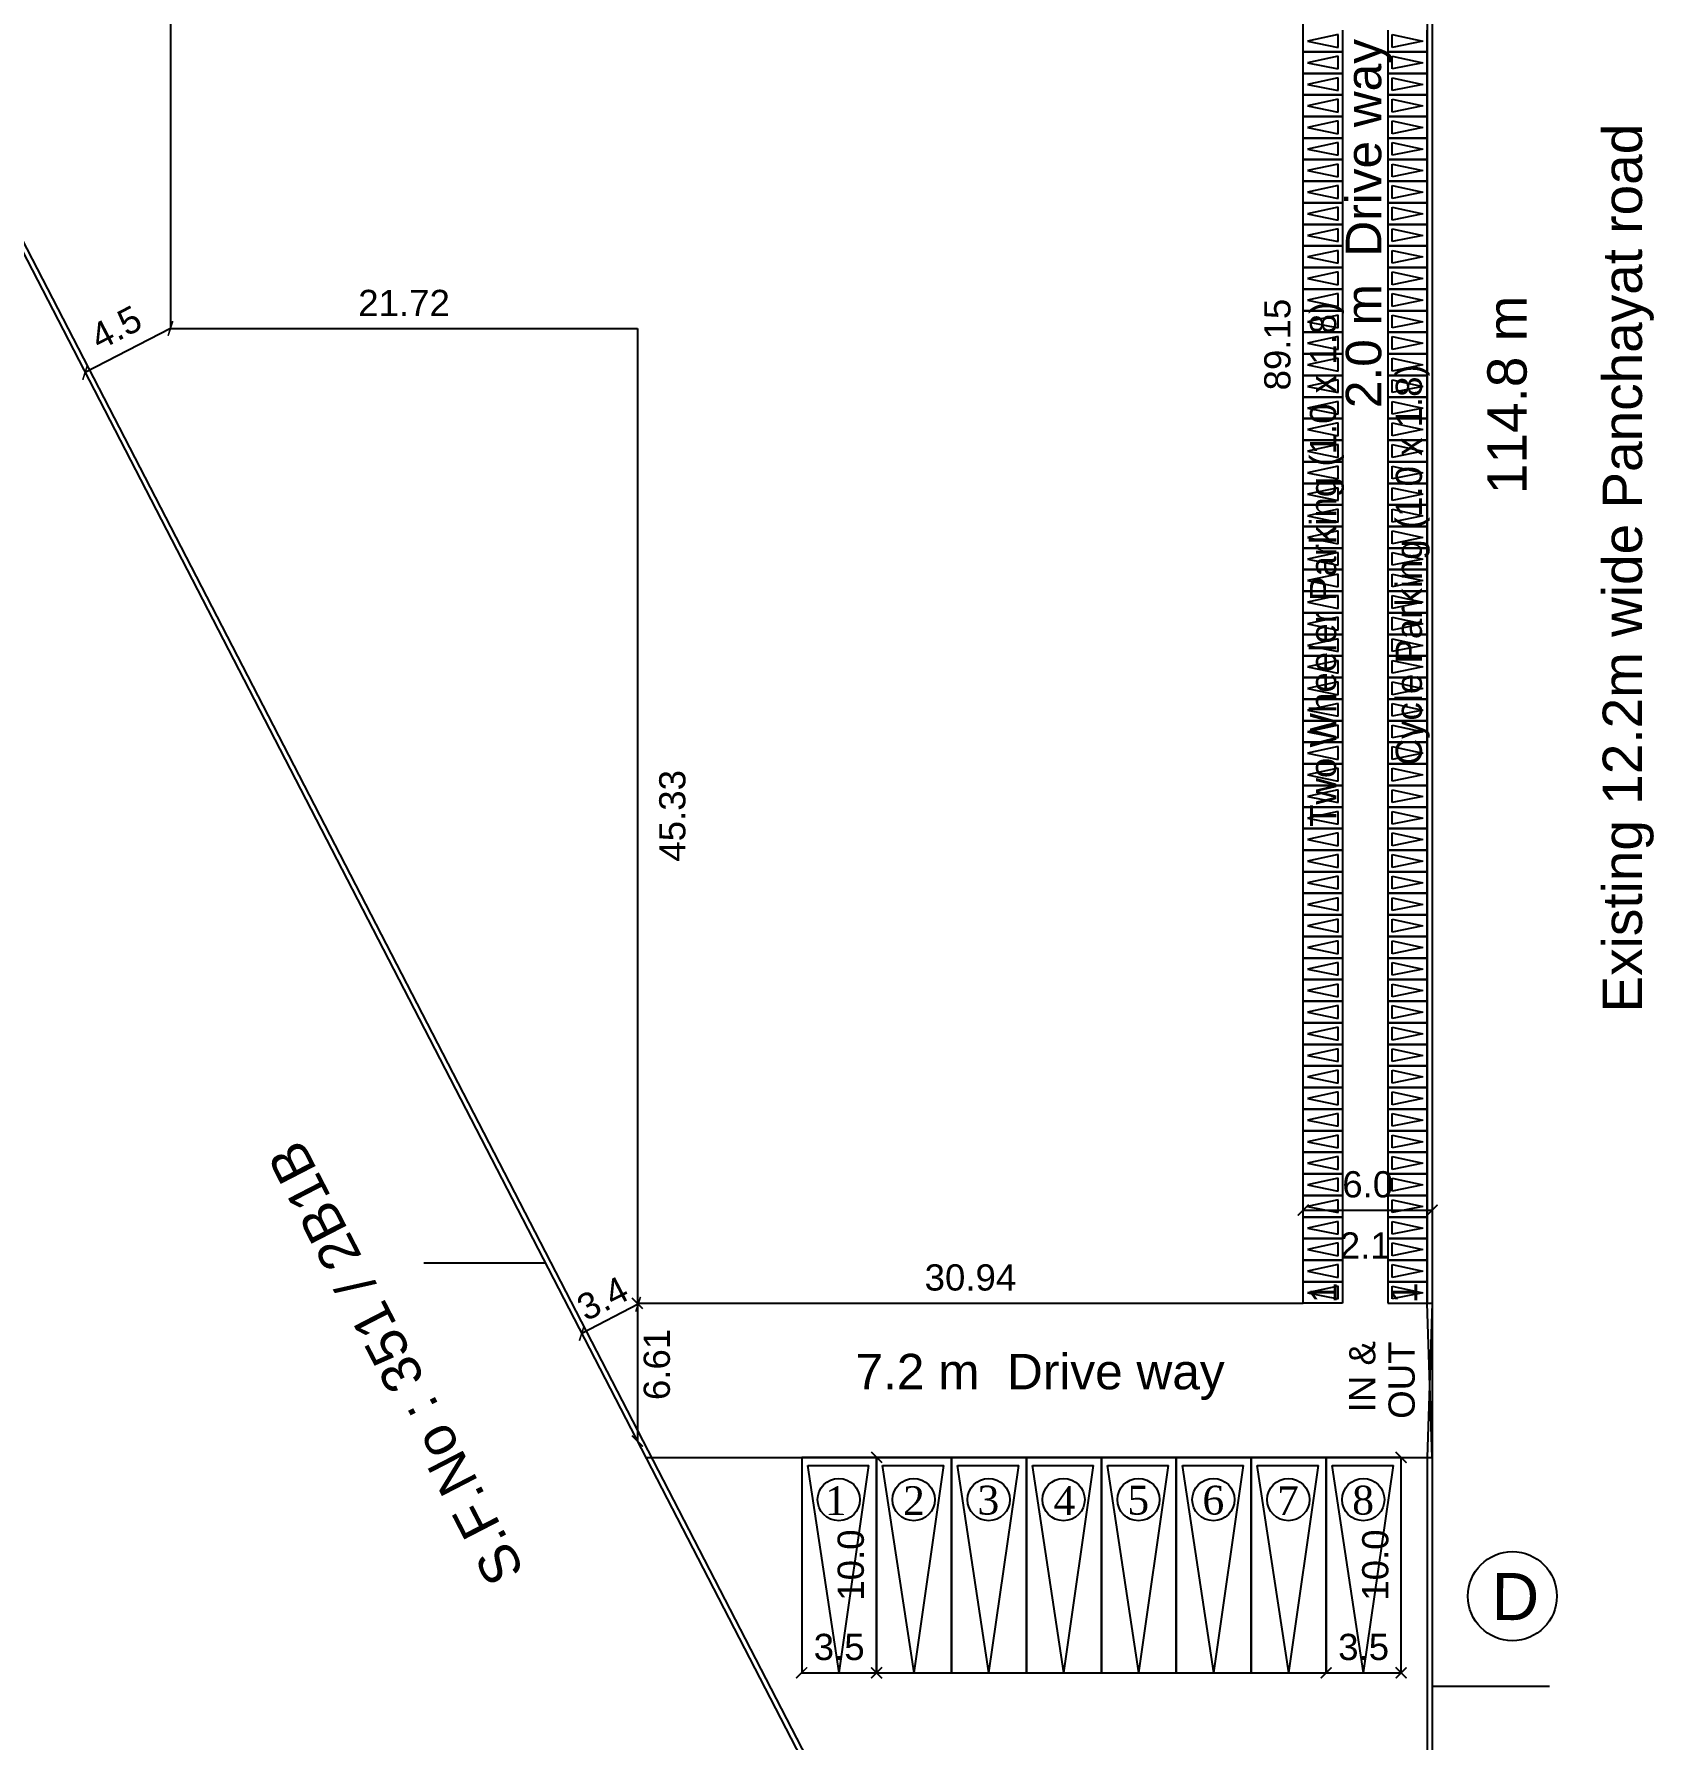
# Model space of a CAD drawing. Header units: metres. Extents: x 2267204 to 2267561, y 3771 to 3959.
# Drawn here: x 2267524.06 to 2267542.88, y 3900.08 to 3919.91 of the extents above; entities that cross this region are included whole.
import ezdxf

# ---------------------------------------------------------------- set-up
doc = ezdxf.new("R2010")
doc.units = ezdxf.units.M
doc.header["$LTSCALE"] = 3.5
doc.header["$MEASUREMENT"] = 0
doc.linetypes.add('CONTINOUS', pattern=[0])
doc.layers.get('0').update_dxf_attribs({"linetype": 'CONTINUOUS'})
doc.styles.add('bold', font='arial.ttf')
doc.styles.add('cent', font='arial.ttf', dxfattribs={"height": 9})
doc.styles.add('SA', font='sanss___.ttf')
doc.styles.get("Standard").update_dxf_attribs({"font": 'times.ttf'})

# ---------------------------------------------------------------- blocks, each defined once
blk = doc.blocks.new('_ArchTick')
at = {"color": 0, "linetype": 'ByBlock', "const_width": 0.15}
blk.add_lwpolyline([(-0.5, -0.5), (0.5, 0.5)], dxfattribs=at)
blk = doc.blocks.new('A$C267C1C9C')
for p, q in [((5598.46, 2185.83), (5598.46, 223.32)), ((5596.21, 2073.69), (5596.21, 1147.65)), ((4730.59, 2060.53), (5598.46, 380.81)), ((4734.29, 2058.27), (5596.21, 390.07)), ((5021.2, 2025.15), (5021.2, 1593.8)), ((5539.45, 1147.65), (5539.45, 2025.15)), ((5539.45, 1147.65), (5539.45, 2025.15)), ((5021.2, 1885.65), (5021.2, 1593.8)), ((5021.2, 1593.8), (4982.16, 1573.63)), ((5021.2, 1593.8), (5234.95, 1593.8)), ((5021.2, 1593.8), (5021.2, 1593.8)), ((5021.2, 1593.8), (5021.2, 1593.8)), ((5021.2, 1593.8), (5021.2, 1593.8)), ((5021.2, 1593.8), (5021.2, 1593.8)), ((5021.2, 1593.8), (5234.95, 1593.8)), ((5234.95, 1593.8), (5234.95, 1147.65)), ((5234.95, 1593.8), (5234.95, 1147.65)), ((5539.45, 1190.29), (5598.46, 1190.29)), ((5192.73, 1166.09), (5137.14, 1166.09)), ((5234.82, 1147.65), (5234.82, 1084.61)), ((5234.95, 1147.65), (5539.45, 1147.65)), ((5234.95, 1147.65), (5539.45, 1147.65)), ((5596.21, 1147.65), (5598.46, 1147.65)), ((5598.46, 1147.65), (5596.21, 1077.15)), ((5598.46, 1077.15), (5596.21, 1147.65)), ((5235.17, 1147.23), (5209.36, 1133.89)), ((5238.68, 1077.15), (5598.46, 1077.15)), ((5344.27, 1077.15), (5309.99, 1077.15)), ((5309.99, 1077.15), (5309.99, 978.56)), ((5327.13, 978.56), (5312.75, 1073.41)), ((5312.75, 1073.41), (5340.72, 1073.41)), ((5327.13, 978.56), (5340.72, 1073.41)), ((5344.27, 978.56), (5344.27, 1077.15)), ((5344.27, 978.56), (5344.27, 1077.15)), ((5378.55, 1077.15), (5344.27, 1077.15)), ((5344.27, 1077.15), (5344.27, 978.56)), ((5361.41, 978.56), (5347.03, 1073.41)), ((5347.03, 1073.41), (5375, 1073.41)), ((5361.41, 978.56), (5375, 1073.41)), ((5378.55, 978.56), (5378.55, 1077.15)), ((5412.83, 1077.15), (5378.55, 1077.15)), ((5378.55, 1077.15), (5378.55, 978.56)), ((5395.69, 978.56), (5381.31, 1073.41)), ((5381.31, 1073.41), (5409.28, 1073.41)), ((5395.69, 978.56), (5409.28, 1073.41)), ((5412.83, 978.56), (5412.83, 1077.15)), ((5447.11, 1077.15), (5412.83, 1077.15)), ((5412.83, 1077.15), (5412.83, 978.56)), ((5429.97, 978.56), (5415.59, 1073.41)), ((5415.59, 1073.41), (5443.56, 1073.41)), ((5429.97, 978.56), (5443.56, 1073.41)), ((5447.11, 978.56), (5447.11, 1077.15)), ((5481.39, 1077.15), (5447.11, 1077.15)), ((5447.11, 1077.15), (5447.11, 978.56)), ((5464.25, 978.56), (5449.87, 1073.41)), ((5449.87, 1073.41), (5477.84, 1073.41)), ((5464.25, 978.56), (5477.84, 1073.41)), ((5481.39, 978.56), (5481.39, 1077.15)), ((5515.67, 1077.15), (5481.39, 1077.15)), ((5481.39, 1077.15), (5481.39, 978.56)), ((5498.53, 978.56), (5484.15, 1073.41)), ((5484.15, 1073.41), (5512.12, 1073.41)), ((5498.53, 978.56), (5512.12, 1073.41)), ((5515.67, 978.56), (5515.67, 1077.15)), ((5549.95, 1077.15), (5515.67, 1077.15)), ((5515.67, 1077.15), (5515.67, 978.56)), ((5532.81, 978.56), (5518.43, 1073.41)), ((5518.43, 1073.41), (5546.4, 1073.41)), ((5532.81, 978.56), (5546.4, 1073.41)), ((5549.95, 978.56), (5549.95, 1077.15)), ((5584.23, 1077.15), (5549.95, 1077.15)), ((5549.95, 1077.15), (5549.95, 978.56)), ((5567.09, 978.56), (5552.71, 1073.41)), ((5552.71, 1073.41), (5580.68, 1073.41)), ((5567.09, 978.56), (5580.68, 1073.41)), ((5584.23, 978.56), (5584.23, 1077.15)), ((5584.23, 978.56), (5584.23, 1077.15)), ((5596.21, 1077.15), (5596.21, 390.07)), ((5290.71, 988.57), (5290.71, 988.58)), ((5309.99, 978.56), (5344.27, 978.56)), ((5309.99, 978.56), (5344.27, 978.56)), ((5344.27, 978.56), (5378.55, 978.56)), ((5378.55, 978.56), (5412.83, 978.56)), ((5412.83, 978.56), (5447.11, 978.56)), ((5447.11, 978.56), (5481.39, 978.56)), ((5481.39, 978.56), (5515.67, 978.56)), ((5515.67, 978.56), (5549.95, 978.56)), ((5549.95, 978.56), (5584.23, 978.56)), ((5549.95, 978.56), (5584.23, 978.56)), ((5598.46, 972.41), (5652.07, 972.41))]:
    blk.add_line(p, q)
at = {"linetype": 'CONTINOUS'}
for p, q in [((5539.45, 1720.4), (5539.45, 1730.28)), ((5555.5, 1728.28), (5541.45, 1725.24)), ((5541.45, 1725.24), (5555.5, 1722.4)), ((5555.5, 1722.4), (5555.5, 1728.28)), ((5557.45, 1730.28), (5557.45, 1720.4)), ((5578.21, 1730.28), (5578.21, 1720.4)), ((5580.17, 1722.4), (5580.17, 1728.28)), ((5580.17, 1728.28), (5594.21, 1725.24)), ((5594.21, 1725.24), (5580.17, 1722.4)), ((5596.21, 1720.4), (5596.21, 1730.28)), ((5557.45, 1720.4), (5539.45, 1720.4)), ((5539.45, 1710.53), (5539.45, 1720.4)), ((5539.45, 1720.4), (5557.45, 1720.4)), ((5555.5, 1718.4), (5541.45, 1715.37)), ((5555.5, 1712.53), (5555.5, 1718.4)), ((5557.45, 1720.4), (5557.45, 1710.53)), ((5578.21, 1720.4), (5596.21, 1720.4)), ((5596.21, 1720.4), (5578.21, 1720.4)), ((5578.21, 1720.4), (5578.21, 1710.53)), ((5580.17, 1712.53), (5580.17, 1718.4)), ((5580.17, 1718.4), (5594.21, 1715.37)), ((5596.21, 1710.53), (5596.21, 1720.4)), ((5557.45, 1710.53), (5539.45, 1710.53)), ((5539.45, 1700.65), (5539.45, 1710.53)), ((5539.45, 1710.53), (5557.45, 1710.53)), ((5541.45, 1715.37), (5555.5, 1712.53)), ((5557.45, 1710.53), (5557.45, 1700.65)), ((5578.21, 1710.53), (5596.21, 1710.53)), ((5596.21, 1710.53), (5578.21, 1710.53)), ((5578.21, 1710.53), (5578.21, 1700.65)), ((5594.21, 1715.37), (5580.17, 1712.53)), ((5596.21, 1700.65), (5596.21, 1710.53)), ((5555.5, 1708.53), (5541.45, 1705.49)), ((5541.45, 1705.49), (5555.5, 1702.65)), ((5555.5, 1702.65), (5555.5, 1708.53)), ((5580.17, 1702.65), (5580.17, 1708.53)), ((5580.17, 1708.53), (5594.21, 1705.49)), ((5594.21, 1705.49), (5580.17, 1702.65)), ((5557.45, 1700.65), (5539.45, 1700.65)), ((5539.45, 1690.78), (5539.45, 1700.65)), ((5539.45, 1700.65), (5557.45, 1700.65)), ((5555.5, 1698.65), (5541.45, 1695.62)), ((5541.45, 1695.62), (5555.5, 1692.78)), ((5555.5, 1692.78), (5555.5, 1698.65)), ((5557.45, 1700.65), (5557.45, 1690.78)), ((5578.21, 1700.65), (5596.21, 1700.65)), ((5596.21, 1700.65), (5578.21, 1700.65)), ((5578.21, 1700.65), (5578.21, 1690.78)), ((5580.17, 1692.78), (5580.17, 1698.65)), ((5580.17, 1698.65), (5594.21, 1695.62)), ((5594.21, 1695.62), (5580.17, 1692.78)), ((5596.21, 1690.78), (5596.21, 1700.65)), ((5557.45, 1690.78), (5539.45, 1690.78)), ((5539.45, 1680.9), (5539.45, 1690.78)), ((5539.45, 1690.78), (5557.45, 1690.78)), ((5555.5, 1688.78), (5541.45, 1685.74)), ((5555.5, 1682.9), (5555.5, 1688.78)), ((5557.45, 1690.78), (5557.45, 1680.9)), ((5578.21, 1690.78), (5596.21, 1690.78)), ((5596.21, 1690.78), (5578.21, 1690.78)), ((5578.21, 1690.78), (5578.21, 1680.9)), ((5580.17, 1682.9), (5580.17, 1688.78)), ((5580.17, 1688.78), (5594.21, 1685.74)), ((5596.21, 1680.9), (5596.21, 1690.78)), ((5557.45, 1680.9), (5539.45, 1680.9)), ((5539.45, 1671.03), (5539.45, 1680.9)), ((5539.45, 1680.9), (5557.45, 1680.9)), ((5541.45, 1685.74), (5555.5, 1682.9)), ((5555.5, 1678.9), (5541.45, 1675.87)), ((5555.5, 1673.03), (5555.5, 1678.9)), ((5557.45, 1680.9), (5557.45, 1671.03)), ((5578.21, 1680.9), (5596.21, 1680.9)), ((5596.21, 1680.9), (5578.21, 1680.9)), ((5578.21, 1680.9), (5578.21, 1671.03)), ((5594.21, 1685.74), (5580.17, 1682.9)), ((5580.17, 1673.03), (5580.17, 1678.9)), ((5580.17, 1678.9), (5594.21, 1675.87)), ((5596.21, 1671.03), (5596.21, 1680.9)), ((5557.45, 1671.03), (5539.45, 1671.03)), ((5539.45, 1661.15), (5539.45, 1671.03)), ((5539.45, 1671.03), (5557.45, 1671.03)), ((5541.45, 1675.87), (5555.5, 1673.03)), ((5557.45, 1671.03), (5557.45, 1661.15)), ((5578.21, 1671.03), (5596.21, 1671.03)), ((5596.21, 1671.03), (5578.21, 1671.03)), ((5578.21, 1671.03), (5578.21, 1661.15)), ((5594.21, 1675.87), (5580.17, 1673.03)), ((5596.21, 1661.15), (5596.21, 1671.03)), ((5555.5, 1669.03), (5541.45, 1665.99)), ((5541.45, 1665.99), (5555.5, 1663.15)), ((5555.5, 1663.15), (5555.5, 1669.03)), ((5580.17, 1663.15), (5580.17, 1669.03)), ((5580.17, 1669.03), (5594.21, 1665.99)), ((5594.21, 1665.99), (5580.17, 1663.15)), ((5557.45, 1661.15), (5539.45, 1661.15)), ((5539.45, 1651.28), (5539.45, 1661.15)), ((5539.45, 1661.15), (5557.45, 1661.15)), ((5555.5, 1659.15), (5541.45, 1656.12)), ((5541.45, 1656.12), (5555.5, 1653.28)), ((5555.5, 1653.28), (5555.5, 1659.15)), ((5557.45, 1661.15), (5557.45, 1651.28)), ((5578.21, 1661.15), (5596.21, 1661.15)), ((5596.21, 1661.15), (5578.21, 1661.15)), ((5578.21, 1661.15), (5578.21, 1651.28)), ((5580.17, 1653.28), (5580.17, 1659.15)), ((5580.17, 1659.15), (5594.21, 1656.12)), ((5594.21, 1656.12), (5580.17, 1653.28)), ((5596.21, 1651.28), (5596.21, 1661.15)), ((5557.45, 1651.28), (5539.45, 1651.28)), ((5539.45, 1641.4), (5539.45, 1651.28)), ((5539.45, 1651.28), (5557.45, 1651.28)), ((5555.5, 1649.28), (5541.45, 1646.24)), ((5555.5, 1643.4), (5555.5, 1649.28)), ((5557.45, 1651.28), (5557.45, 1641.4)), ((5578.21, 1651.28), (5596.21, 1651.28)), ((5596.21, 1651.28), (5578.21, 1651.28)), ((5578.21, 1651.28), (5578.21, 1641.4)), ((5580.17, 1643.4), (5580.17, 1649.28)), ((5580.17, 1649.28), (5594.21, 1646.24)), ((5596.21, 1641.4), (5596.21, 1651.28)), ((5557.45, 1641.4), (5539.45, 1641.4)), ((5539.45, 1631.53), (5539.45, 1641.4)), ((5539.45, 1641.4), (5557.45, 1641.4)), ((5541.45, 1646.24), (5555.5, 1643.4)), ((5555.5, 1639.4), (5541.45, 1636.37)), ((5555.5, 1633.53), (5555.5, 1639.4)), ((5557.45, 1641.4), (5557.45, 1631.53)), ((5578.21, 1641.4), (5596.21, 1641.4)), ((5596.21, 1641.4), (5578.21, 1641.4)), ((5578.21, 1641.4), (5578.21, 1631.53)), ((5594.21, 1646.24), (5580.17, 1643.4)), ((5580.17, 1633.53), (5580.17, 1639.4)), ((5580.17, 1639.4), (5594.21, 1636.37)), ((5596.21, 1631.53), (5596.21, 1641.4)), ((5557.45, 1631.53), (5539.45, 1631.53)), ((5539.45, 1621.65), (5539.45, 1631.53)), ((5539.45, 1631.53), (5557.45, 1631.53)), ((5541.45, 1636.37), (5555.5, 1633.53)), ((5557.45, 1631.53), (5557.45, 1621.65)), ((5578.21, 1631.53), (5596.21, 1631.53)), ((5596.21, 1631.53), (5578.21, 1631.53)), ((5578.21, 1631.53), (5578.21, 1621.65)), ((5594.21, 1636.37), (5580.17, 1633.53)), ((5596.21, 1621.65), (5596.21, 1631.53)), ((5555.5, 1629.53), (5541.45, 1626.49)), ((5541.45, 1626.49), (5555.5, 1623.65)), ((5555.5, 1623.65), (5555.5, 1629.53)), ((5580.17, 1623.65), (5580.17, 1629.53)), ((5580.17, 1629.53), (5594.21, 1626.49)), ((5594.21, 1626.49), (5580.17, 1623.65)), ((5557.45, 1621.65), (5539.45, 1621.65)), ((5539.45, 1611.78), (5539.45, 1621.65)), ((5539.45, 1621.65), (5557.45, 1621.65)), ((5555.5, 1619.65), (5541.45, 1616.62)), ((5541.45, 1616.62), (5555.5, 1613.78)), ((5555.5, 1613.78), (5555.5, 1619.65)), ((5557.45, 1621.65), (5557.45, 1611.78)), ((5578.21, 1621.65), (5596.21, 1621.65)), ((5596.21, 1621.65), (5578.21, 1621.65)), ((5578.21, 1621.65), (5578.21, 1611.78)), ((5580.17, 1613.78), (5580.17, 1619.65)), ((5580.17, 1619.65), (5594.21, 1616.62)), ((5594.21, 1616.62), (5580.17, 1613.78)), ((5596.21, 1611.78), (5596.21, 1621.65)), ((5557.45, 1611.78), (5539.45, 1611.78)), ((5539.45, 1601.9), (5539.45, 1611.78)), ((5539.45, 1611.78), (5557.45, 1611.78)), ((5555.5, 1609.78), (5541.45, 1606.74)), ((5555.5, 1603.9), (5555.5, 1609.78)), ((5557.45, 1611.78), (5557.45, 1601.9)), ((5578.21, 1611.78), (5596.21, 1611.78)), ((5596.21, 1611.78), (5578.21, 1611.78)), ((5578.21, 1611.78), (5578.21, 1601.9)), ((5580.17, 1603.9), (5580.17, 1609.78)), ((5580.17, 1609.78), (5594.21, 1606.74)), ((5596.21, 1601.9), (5596.21, 1611.78)), ((5557.45, 1601.9), (5539.45, 1601.9)), ((5539.45, 1592.03), (5539.45, 1601.9)), ((5539.45, 1601.9), (5557.45, 1601.9)), ((5541.45, 1606.74), (5555.5, 1603.9)), ((5557.45, 1601.9), (5557.45, 1592.03)), ((5578.21, 1601.9), (5596.21, 1601.9)), ((5596.21, 1601.9), (5578.21, 1601.9)), ((5578.21, 1601.9), (5578.21, 1592.03)), ((5594.21, 1606.74), (5580.17, 1603.9)), ((5596.21, 1592.03), (5596.21, 1601.9)), ((5555.5, 1599.9), (5541.45, 1596.87)), ((5541.45, 1596.87), (5555.5, 1594.03)), ((5555.5, 1594.03), (5555.5, 1599.9)), ((5580.17, 1594.03), (5580.17, 1599.9)), ((5580.17, 1599.9), (5594.21, 1596.87)), ((5594.21, 1596.87), (5580.17, 1594.03)), ((5557.45, 1592.03), (5539.45, 1592.03)), ((5539.45, 1582.15), (5539.45, 1592.03)), ((5539.45, 1592.03), (5557.45, 1592.03)), ((5555.5, 1590.03), (5541.45, 1586.99)), ((5541.45, 1586.99), (5555.5, 1584.15)), ((5555.5, 1584.15), (5555.5, 1590.03)), ((5557.45, 1592.03), (5557.45, 1582.15)), ((5578.21, 1592.03), (5596.21, 1592.03)), ((5596.21, 1592.03), (5578.21, 1592.03)), ((5578.21, 1592.03), (5578.21, 1582.15)), ((5580.17, 1584.15), (5580.17, 1590.03)), ((5580.17, 1590.03), (5594.21, 1586.99)), ((5594.21, 1586.99), (5580.17, 1584.15)), ((5596.21, 1582.15), (5596.21, 1592.03)), ((5557.45, 1582.15), (5539.45, 1582.15)), ((5539.45, 1572.28), (5539.45, 1582.15)), ((5539.45, 1582.15), (5557.45, 1582.15)), ((5555.5, 1580.15), (5541.45, 1577.12)), ((5541.45, 1577.12), (5555.5, 1574.28)), ((5555.5, 1574.28), (5555.5, 1580.15)), ((5557.45, 1582.15), (5557.45, 1572.28)), ((5578.21, 1582.15), (5596.21, 1582.15)), ((5596.21, 1582.15), (5578.21, 1582.15)), ((5578.21, 1582.15), (5578.21, 1572.28)), ((5580.17, 1574.28), (5580.17, 1580.15)), ((5580.17, 1580.15), (5594.21, 1577.12)), ((5594.21, 1577.12), (5580.17, 1574.28)), ((5596.21, 1572.28), (5596.21, 1582.15)), ((5557.45, 1572.28), (5539.45, 1572.28)), ((5539.45, 1562.4), (5539.45, 1572.28)), ((5539.45, 1572.28), (5557.45, 1572.28)), ((5555.5, 1570.28), (5541.45, 1567.24)), ((5555.5, 1564.4), (5555.5, 1570.28)), ((5557.45, 1572.28), (5557.45, 1562.4)), ((5578.21, 1572.28), (5596.21, 1572.28)), ((5596.21, 1572.28), (5578.21, 1572.28)), ((5578.21, 1572.28), (5578.21, 1562.4)), ((5580.17, 1564.4), (5580.17, 1570.28)), ((5580.17, 1570.28), (5594.21, 1567.24)), ((5596.21, 1562.4), (5596.21, 1572.28)), ((5557.45, 1562.4), (5539.45, 1562.4)), ((5539.45, 1552.53), (5539.45, 1562.4)), ((5539.45, 1562.4), (5557.45, 1562.4)), ((5541.45, 1567.24), (5555.5, 1564.4)), ((5557.45, 1562.4), (5557.45, 1552.53)), ((5578.21, 1562.4), (5596.21, 1562.4)), ((5596.21, 1562.4), (5578.21, 1562.4)), ((5578.21, 1562.4), (5578.21, 1552.53)), ((5594.21, 1567.24), (5580.17, 1564.4)), ((5596.21, 1552.53), (5596.21, 1562.4)), ((5555.5, 1560.4), (5541.45, 1557.37)), ((5541.45, 1557.37), (5555.5, 1554.53)), ((5555.5, 1554.53), (5555.5, 1560.4)), ((5580.17, 1554.53), (5580.17, 1560.4)), ((5580.17, 1560.4), (5594.21, 1557.37)), ((5594.21, 1557.37), (5580.17, 1554.53)), ((5557.45, 1552.53), (5539.45, 1552.53)), ((5539.45, 1542.65), (5539.45, 1552.53)), ((5539.45, 1552.53), (5557.45, 1552.53)), ((5555.5, 1550.53), (5541.45, 1547.49)), ((5541.45, 1547.49), (5555.5, 1544.65)), ((5555.5, 1544.65), (5555.5, 1550.53)), ((5557.45, 1552.53), (5557.45, 1542.65)), ((5578.21, 1552.53), (5596.21, 1552.53)), ((5596.21, 1552.53), (5578.21, 1552.53)), ((5578.21, 1552.53), (5578.21, 1542.65)), ((5580.17, 1544.65), (5580.17, 1550.53)), ((5580.17, 1550.53), (5594.21, 1547.49)), ((5594.21, 1547.49), (5580.17, 1544.65)), ((5596.21, 1542.65), (5596.21, 1552.53)), ((5557.45, 1542.65), (5539.45, 1542.65)), ((5539.45, 1532.78), (5539.45, 1542.65)), ((5539.45, 1542.65), (5557.45, 1542.65)), ((5555.5, 1540.65), (5541.45, 1537.62)), ((5555.5, 1534.78), (5555.5, 1540.65)), ((5557.45, 1542.65), (5557.45, 1532.78)), ((5578.21, 1542.65), (5596.21, 1542.65)), ((5596.21, 1542.65), (5578.21, 1542.65)), ((5578.21, 1542.65), (5578.21, 1532.78)), ((5580.17, 1534.78), (5580.17, 1540.65)), ((5580.17, 1540.65), (5594.21, 1537.62)), ((5596.21, 1532.78), (5596.21, 1542.65)), ((5557.45, 1532.78), (5539.45, 1532.78)), ((5539.45, 1522.9), (5539.45, 1532.78)), ((5539.45, 1532.78), (5557.45, 1532.78)), ((5541.45, 1537.62), (5555.5, 1534.78)), ((5555.5, 1530.78), (5541.45, 1527.74)), ((5555.5, 1524.9), (5555.5, 1530.78)), ((5557.45, 1532.78), (5557.45, 1522.9)), ((5578.21, 1532.78), (5596.21, 1532.78)), ((5596.21, 1532.78), (5578.21, 1532.78)), ((5578.21, 1532.78), (5578.21, 1522.9)), ((5594.21, 1537.62), (5580.17, 1534.78)), ((5580.17, 1524.9), (5580.17, 1530.78)), ((5580.17, 1530.78), (5594.21, 1527.74)), ((5596.21, 1522.9), (5596.21, 1532.78)), ((5557.45, 1522.9), (5539.45, 1522.9)), ((5539.45, 1513.03), (5539.45, 1522.9)), ((5539.45, 1522.9), (5557.45, 1522.9)), ((5541.45, 1527.74), (5555.5, 1524.9)), ((5557.45, 1522.9), (5557.45, 1513.03)), ((5578.21, 1522.9), (5596.21, 1522.9)), ((5596.21, 1522.9), (5578.21, 1522.9)), ((5578.21, 1522.9), (5578.21, 1513.03)), ((5594.21, 1527.74), (5580.17, 1524.9)), ((5596.21, 1513.03), (5596.21, 1522.9)), ((5555.5, 1520.9), (5541.45, 1517.87)), ((5541.45, 1517.87), (5555.5, 1515.03)), ((5555.5, 1515.03), (5555.5, 1520.9)), ((5580.17, 1515.03), (5580.17, 1520.9)), ((5580.17, 1520.9), (5594.21, 1517.87)), ((5594.21, 1517.87), (5580.17, 1515.03)), ((5557.45, 1513.03), (5539.45, 1513.03)), ((5539.45, 1503.15), (5539.45, 1513.03)), ((5539.45, 1513.03), (5557.45, 1513.03)), ((5555.5, 1511.03), (5541.45, 1507.99)), ((5541.45, 1507.99), (5555.5, 1505.15)), ((5555.5, 1505.15), (5555.5, 1511.03)), ((5557.45, 1513.03), (5557.45, 1503.15)), ((5578.21, 1513.03), (5596.21, 1513.03)), ((5596.21, 1513.03), (5578.21, 1513.03)), ((5578.21, 1513.03), (5578.21, 1503.15)), ((5580.17, 1505.15), (5580.17, 1511.03)), ((5580.17, 1511.03), (5594.21, 1507.99)), ((5594.21, 1507.99), (5580.17, 1505.15)), ((5596.21, 1503.15), (5596.21, 1513.03)), ((5557.45, 1503.15), (5539.45, 1503.15)), ((5539.45, 1493.28), (5539.45, 1503.15)), ((5539.45, 1503.15), (5557.45, 1503.15)), ((5555.5, 1501.15), (5541.45, 1498.12)), ((5555.5, 1495.28), (5555.5, 1501.15)), ((5557.45, 1503.15), (5557.45, 1493.28)), ((5578.21, 1503.15), (5596.21, 1503.15)), ((5596.21, 1503.15), (5578.21, 1503.15)), ((5578.21, 1503.15), (5578.21, 1493.28)), ((5580.17, 1495.28), (5580.17, 1501.15)), ((5580.17, 1501.15), (5594.21, 1498.12)), ((5596.21, 1493.28), (5596.21, 1503.15)), ((5557.45, 1493.28), (5539.45, 1493.28)), ((5539.45, 1483.4), (5539.45, 1493.28)), ((5539.45, 1493.28), (5557.45, 1493.28)), ((5541.45, 1498.12), (5555.5, 1495.28)), ((5555.5, 1491.28), (5541.45, 1488.24)), ((5555.5, 1485.4), (5555.5, 1491.28)), ((5557.45, 1493.28), (5557.45, 1483.4)), ((5578.21, 1493.28), (5596.21, 1493.28)), ((5596.21, 1493.28), (5578.21, 1493.28)), ((5578.21, 1493.28), (5578.21, 1483.4)), ((5594.21, 1498.12), (5580.17, 1495.28)), ((5580.17, 1485.4), (5580.17, 1491.28)), ((5580.17, 1491.28), (5594.21, 1488.24)), ((5596.21, 1483.4), (5596.21, 1493.28)), ((5557.45, 1483.4), (5539.45, 1483.4)), ((5539.45, 1473.53), (5539.45, 1483.4)), ((5539.45, 1483.4), (5557.45, 1483.4)), ((5541.45, 1488.24), (5555.5, 1485.4)), ((5557.45, 1483.4), (5557.45, 1473.53)), ((5578.21, 1483.4), (5596.21, 1483.4)), ((5596.21, 1483.4), (5578.21, 1483.4)), ((5578.21, 1483.4), (5578.21, 1473.53)), ((5594.21, 1488.24), (5580.17, 1485.4)), ((5596.21, 1473.53), (5596.21, 1483.4)), ((5555.5, 1481.4), (5541.45, 1478.37)), ((5541.45, 1478.37), (5555.5, 1475.53)), ((5555.5, 1475.53), (5555.5, 1481.4)), ((5580.17, 1475.53), (5580.17, 1481.4)), ((5580.17, 1481.4), (5594.21, 1478.37)), ((5594.21, 1478.37), (5580.17, 1475.53)), ((5557.45, 1473.53), (5539.45, 1473.53)), ((5539.45, 1463.65), (5539.45, 1473.53)), ((5539.45, 1473.53), (5557.45, 1473.53)), ((5555.5, 1471.53), (5541.45, 1468.49)), ((5541.45, 1468.49), (5555.5, 1465.65)), ((5555.5, 1465.65), (5555.5, 1471.53)), ((5557.45, 1473.53), (5557.45, 1463.65)), ((5578.21, 1473.53), (5596.21, 1473.53)), ((5596.21, 1473.53), (5578.21, 1473.53)), ((5578.21, 1473.53), (5578.21, 1463.65)), ((5580.17, 1465.65), (5580.17, 1471.53)), ((5580.17, 1471.53), (5594.21, 1468.49)), ((5594.21, 1468.49), (5580.17, 1465.65)), ((5596.21, 1463.65), (5596.21, 1473.53)), ((5557.45, 1463.65), (5539.45, 1463.65)), ((5539.45, 1453.78), (5539.45, 1463.65)), ((5539.45, 1463.65), (5557.45, 1463.65)), ((5555.5, 1461.65), (5541.45, 1458.62)), ((5555.5, 1455.78), (5555.5, 1461.65)), ((5557.45, 1463.65), (5557.45, 1453.78)), ((5578.21, 1463.65), (5596.21, 1463.65)), ((5596.21, 1463.65), (5578.21, 1463.65)), ((5578.21, 1463.65), (5578.21, 1453.78)), ((5580.17, 1455.78), (5580.17, 1461.65)), ((5580.17, 1461.65), (5594.21, 1458.62)), ((5596.21, 1453.78), (5596.21, 1463.65)), ((5557.45, 1453.78), (5539.45, 1453.78)), ((5539.45, 1443.9), (5539.45, 1453.78)), ((5539.45, 1453.78), (5557.45, 1453.78)), ((5541.45, 1458.62), (5555.5, 1455.78)), ((5557.45, 1453.78), (5557.45, 1443.9)), ((5578.21, 1453.78), (5596.21, 1453.78)), ((5596.21, 1453.78), (5578.21, 1453.78)), ((5578.21, 1453.78), (5578.21, 1443.9)), ((5594.21, 1458.62), (5580.17, 1455.78)), ((5596.21, 1443.9), (5596.21, 1453.78)), ((5555.5, 1451.78), (5541.45, 1448.74)), ((5541.45, 1448.74), (5555.5, 1445.9)), ((5555.5, 1445.9), (5555.5, 1451.78)), ((5580.17, 1445.9), (5580.17, 1451.78)), ((5580.17, 1451.78), (5594.21, 1448.74)), ((5594.21, 1448.74), (5580.17, 1445.9)), ((5557.45, 1443.9), (5539.45, 1443.9)), ((5539.45, 1434.03), (5539.45, 1443.9)), ((5539.45, 1443.9), (5557.45, 1443.9)), ((5555.5, 1441.9), (5541.45, 1438.87)), ((5541.45, 1438.87), (5555.5, 1436.03)), ((5555.5, 1436.03), (5555.5, 1441.9)), ((5557.45, 1443.9), (5557.45, 1434.03)), ((5578.21, 1443.9), (5596.21, 1443.9)), ((5596.21, 1443.9), (5578.21, 1443.9)), ((5578.21, 1443.9), (5578.21, 1434.03)), ((5580.17, 1436.03), (5580.17, 1441.9)), ((5580.17, 1441.9), (5594.21, 1438.87)), ((5594.21, 1438.87), (5580.17, 1436.03)), ((5596.21, 1434.03), (5596.21, 1443.9)), ((5557.45, 1434.03), (5539.45, 1434.03)), ((5539.45, 1424.15), (5539.45, 1434.03)), ((5539.45, 1434.03), (5557.45, 1434.03)), ((5555.5, 1432.03), (5541.45, 1428.99)), ((5541.45, 1428.99), (5555.5, 1426.15)), ((5555.5, 1426.15), (5555.5, 1432.03)), ((5557.45, 1434.03), (5557.45, 1424.15)), ((5578.21, 1434.03), (5596.21, 1434.03)), ((5596.21, 1434.03), (5578.21, 1434.03)), ((5578.21, 1434.03), (5578.21, 1424.15)), ((5580.17, 1426.15), (5580.17, 1432.03)), ((5580.17, 1432.03), (5594.21, 1428.99)), ((5594.21, 1428.99), (5580.17, 1426.15)), ((5596.21, 1424.15), (5596.21, 1434.03)), ((5557.45, 1424.15), (5539.45, 1424.15)), ((5539.45, 1414.28), (5539.45, 1424.15)), ((5539.45, 1424.15), (5557.45, 1424.15)), ((5555.5, 1422.15), (5541.45, 1419.12)), ((5555.5, 1416.28), (5555.5, 1422.15)), ((5557.45, 1424.15), (5557.45, 1414.28)), ((5578.21, 1424.15), (5596.21, 1424.15)), ((5596.21, 1424.15), (5578.21, 1424.15)), ((5578.21, 1424.15), (5578.21, 1414.28)), ((5580.17, 1416.28), (5580.17, 1422.15)), ((5580.17, 1422.15), (5594.21, 1419.12)), ((5596.21, 1414.28), (5596.21, 1424.15)), ((5557.45, 1414.28), (5539.45, 1414.28)), ((5539.45, 1404.4), (5539.45, 1414.28)), ((5539.45, 1414.28), (5557.45, 1414.28)), ((5541.45, 1419.12), (5555.5, 1416.28)), ((5557.45, 1414.28), (5557.45, 1404.4)), ((5578.21, 1414.28), (5596.21, 1414.28)), ((5596.21, 1414.28), (5578.21, 1414.28)), ((5578.21, 1414.28), (5578.21, 1404.4)), ((5594.21, 1419.12), (5580.17, 1416.28)), ((5596.21, 1404.4), (5596.21, 1414.28)), ((5555.5, 1412.28), (5541.45, 1409.24)), ((5541.45, 1409.24), (5555.5, 1406.4)), ((5555.5, 1406.4), (5555.5, 1412.28)), ((5580.17, 1406.4), (5580.17, 1412.28)), ((5580.17, 1412.28), (5594.21, 1409.24)), ((5594.21, 1409.24), (5580.17, 1406.4)), ((5557.45, 1404.4), (5539.45, 1404.4)), ((5539.45, 1394.53), (5539.45, 1404.4)), ((5539.45, 1404.4), (5557.45, 1404.4)), ((5555.5, 1402.4), (5541.45, 1399.37)), ((5541.45, 1399.37), (5555.5, 1396.53)), ((5555.5, 1396.53), (5555.5, 1402.4)), ((5557.45, 1404.4), (5557.45, 1394.53)), ((5578.21, 1404.4), (5596.21, 1404.4)), ((5596.21, 1404.4), (5578.21, 1404.4)), ((5578.21, 1404.4), (5578.21, 1394.53)), ((5580.17, 1396.53), (5580.17, 1402.4)), ((5580.17, 1402.4), (5594.21, 1399.37)), ((5594.21, 1399.37), (5580.17, 1396.53)), ((5596.21, 1394.53), (5596.21, 1404.4)), ((5557.45, 1394.53), (5539.45, 1394.53)), ((5539.45, 1384.65), (5539.45, 1394.53)), ((5539.45, 1394.53), (5557.45, 1394.53)), ((5555.5, 1392.53), (5541.45, 1389.49)), ((5541.45, 1389.49), (5555.5, 1386.65)), ((5555.5, 1386.65), (5555.5, 1392.53)), ((5557.45, 1394.53), (5557.45, 1384.65)), ((5578.21, 1394.53), (5596.21, 1394.53)), ((5596.21, 1394.53), (5578.21, 1394.53)), ((5578.21, 1394.53), (5578.21, 1384.65)), ((5580.17, 1386.65), (5580.17, 1392.53)), ((5580.17, 1392.53), (5594.21, 1389.49)), ((5594.21, 1389.49), (5580.17, 1386.65)), ((5596.21, 1384.65), (5596.21, 1394.53)), ((5557.45, 1384.65), (5539.45, 1384.65)), ((5539.45, 1374.78), (5539.45, 1384.65)), ((5539.45, 1384.65), (5557.45, 1384.65)), ((5555.5, 1382.65), (5541.45, 1379.62)), ((5555.5, 1376.78), (5555.5, 1382.65)), ((5557.45, 1384.65), (5557.45, 1374.78)), ((5578.21, 1384.65), (5596.21, 1384.65)), ((5596.21, 1384.65), (5578.21, 1384.65)), ((5578.21, 1384.65), (5578.21, 1374.78)), ((5580.17, 1376.78), (5580.17, 1382.65)), ((5580.17, 1382.65), (5594.21, 1379.62)), ((5596.21, 1374.78), (5596.21, 1384.65)), ((5557.45, 1374.78), (5539.45, 1374.78)), ((5539.45, 1364.9), (5539.45, 1374.78)), ((5539.45, 1374.78), (5557.45, 1374.78)), ((5541.45, 1379.62), (5555.5, 1376.78)), ((5557.45, 1374.78), (5557.45, 1364.9)), ((5578.21, 1374.78), (5596.21, 1374.78)), ((5596.21, 1374.78), (5578.21, 1374.78)), ((5578.21, 1374.78), (5578.21, 1364.9)), ((5594.21, 1379.62), (5580.17, 1376.78)), ((5596.21, 1364.9), (5596.21, 1374.78)), ((5555.5, 1372.78), (5541.45, 1369.74)), ((5541.45, 1369.74), (5555.5, 1366.9)), ((5555.5, 1366.9), (5555.5, 1372.78)), ((5580.17, 1366.9), (5580.17, 1372.78)), ((5580.17, 1372.78), (5594.21, 1369.74)), ((5594.21, 1369.74), (5580.17, 1366.9)), ((5557.45, 1364.9), (5539.45, 1364.9)), ((5539.45, 1355.03), (5539.45, 1364.9)), ((5539.45, 1364.9), (5557.45, 1364.9)), ((5555.5, 1362.9), (5541.45, 1359.87)), ((5541.45, 1359.87), (5555.5, 1357.03)), ((5555.5, 1357.03), (5555.5, 1362.9)), ((5557.45, 1364.9), (5557.45, 1355.03)), ((5578.21, 1364.9), (5596.21, 1364.9)), ((5596.21, 1364.9), (5578.21, 1364.9)), ((5578.21, 1364.9), (5578.21, 1355.03)), ((5580.17, 1357.03), (5580.17, 1362.9)), ((5580.17, 1362.9), (5594.21, 1359.87)), ((5594.21, 1359.87), (5580.17, 1357.03)), ((5596.21, 1355.03), (5596.21, 1364.9)), ((5557.45, 1355.03), (5539.45, 1355.03)), ((5539.45, 1345.15), (5539.45, 1355.03)), ((5539.45, 1355.03), (5557.45, 1355.03)), ((5555.5, 1353.03), (5541.45, 1349.99)), ((5555.5, 1347.15), (5555.5, 1353.03)), ((5557.45, 1355.03), (5557.45, 1345.15)), ((5578.21, 1355.03), (5596.21, 1355.03)), ((5596.21, 1355.03), (5578.21, 1355.03)), ((5578.21, 1355.03), (5578.21, 1345.15)), ((5580.17, 1347.15), (5580.17, 1353.03)), ((5580.17, 1353.03), (5594.21, 1349.99)), ((5596.21, 1345.15), (5596.21, 1355.03)), ((5557.45, 1345.15), (5539.45, 1345.15)), ((5539.45, 1335.28), (5539.45, 1345.15)), ((5539.45, 1345.15), (5557.45, 1345.15)), ((5541.45, 1349.99), (5555.5, 1347.15)), ((5555.5, 1343.15), (5541.45, 1340.12)), ((5555.5, 1337.28), (5555.5, 1343.15)), ((5557.45, 1345.15), (5557.45, 1335.28)), ((5578.21, 1345.15), (5596.21, 1345.15)), ((5596.21, 1345.15), (5578.21, 1345.15)), ((5578.21, 1345.15), (5578.21, 1335.28)), ((5594.21, 1349.99), (5580.17, 1347.15)), ((5580.17, 1337.28), (5580.17, 1343.15)), ((5580.17, 1343.15), (5594.21, 1340.12)), ((5596.21, 1335.28), (5596.21, 1345.15)), ((5557.45, 1335.28), (5539.45, 1335.28)), ((5539.45, 1325.4), (5539.45, 1335.28)), ((5539.45, 1335.28), (5557.45, 1335.28)), ((5541.45, 1340.12), (5555.5, 1337.28)), ((5557.45, 1335.28), (5557.45, 1325.4)), ((5578.21, 1335.28), (5596.21, 1335.28)), ((5596.21, 1335.28), (5578.21, 1335.28)), ((5578.21, 1335.28), (5578.21, 1325.4)), ((5594.21, 1340.12), (5580.17, 1337.28)), ((5596.21, 1325.4), (5596.21, 1335.28)), ((5555.5, 1333.28), (5541.45, 1330.24)), ((5541.45, 1330.24), (5555.5, 1327.4)), ((5555.5, 1327.4), (5555.5, 1333.28)), ((5580.17, 1327.4), (5580.17, 1333.28)), ((5580.17, 1333.28), (5594.21, 1330.24)), ((5594.21, 1330.24), (5580.17, 1327.4)), ((5557.45, 1325.4), (5539.45, 1325.4)), ((5539.45, 1315.53), (5539.45, 1325.4)), ((5539.45, 1325.4), (5557.45, 1325.4)), ((5555.5, 1323.4), (5541.45, 1320.37)), ((5541.45, 1320.37), (5555.5, 1317.53)), ((5555.5, 1317.53), (5555.5, 1323.4)), ((5557.45, 1325.4), (5557.45, 1315.53)), ((5578.21, 1325.4), (5596.21, 1325.4)), ((5596.21, 1325.4), (5578.21, 1325.4)), ((5578.21, 1325.4), (5578.21, 1315.53)), ((5580.17, 1317.53), (5580.17, 1323.4)), ((5580.17, 1323.4), (5594.21, 1320.37)), ((5594.21, 1320.37), (5580.17, 1317.53)), ((5596.21, 1315.53), (5596.21, 1325.4)), ((5557.45, 1315.53), (5539.45, 1315.53)), ((5539.45, 1305.65), (5539.45, 1315.53)), ((5539.45, 1315.53), (5557.45, 1315.53)), ((5555.5, 1313.53), (5541.45, 1310.49)), ((5555.5, 1307.65), (5555.5, 1313.53)), ((5557.45, 1315.53), (5557.45, 1305.65)), ((5578.21, 1315.53), (5596.21, 1315.53)), ((5596.21, 1315.53), (5578.21, 1315.53)), ((5578.21, 1315.53), (5578.21, 1305.65)), ((5580.17, 1307.65), (5580.17, 1313.53)), ((5580.17, 1313.53), (5594.21, 1310.49)), ((5596.21, 1305.65), (5596.21, 1315.53)), ((5557.45, 1305.65), (5539.45, 1305.65)), ((5539.45, 1295.78), (5539.45, 1305.65)), ((5539.45, 1305.65), (5557.45, 1305.65)), ((5541.45, 1310.49), (5555.5, 1307.65)), ((5555.5, 1303.65), (5541.45, 1300.62)), ((5555.5, 1297.78), (5555.5, 1303.65)), ((5557.45, 1305.65), (5557.45, 1295.78)), ((5578.21, 1305.65), (5596.21, 1305.65)), ((5596.21, 1305.65), (5578.21, 1305.65)), ((5578.21, 1305.65), (5578.21, 1295.78)), ((5594.21, 1310.49), (5580.17, 1307.65)), ((5580.17, 1297.78), (5580.17, 1303.65)), ((5580.17, 1303.65), (5594.21, 1300.62)), ((5596.21, 1295.78), (5596.21, 1305.65)), ((5541.45, 1300.62), (5555.5, 1297.78)), ((5594.21, 1300.62), (5580.17, 1297.78)), ((5557.45, 1295.78), (5539.45, 1295.78)), ((5539.45, 1285.9), (5539.45, 1295.78)), ((5539.45, 1295.78), (5557.45, 1295.78)), ((5555.5, 1293.78), (5541.45, 1290.74)), ((5541.45, 1290.74), (5555.5, 1287.9)), ((5555.5, 1287.9), (5555.5, 1293.78)), ((5557.45, 1295.78), (5557.45, 1285.9)), ((5578.21, 1295.78), (5596.21, 1295.78)), ((5596.21, 1295.78), (5578.21, 1295.78)), ((5578.21, 1295.78), (5578.21, 1285.9)), ((5580.17, 1287.9), (5580.17, 1293.78)), ((5580.17, 1293.78), (5594.21, 1290.74)), ((5594.21, 1290.74), (5580.17, 1287.9)), ((5596.21, 1285.9), (5596.21, 1295.78)), ((5557.45, 1285.9), (5539.45, 1285.9)), ((5539.45, 1276.03), (5539.45, 1285.9)), ((5539.45, 1285.9), (5557.45, 1285.9)), ((5555.5, 1283.9), (5541.45, 1280.87)), ((5541.45, 1280.87), (5555.5, 1278.03)), ((5555.5, 1278.03), (5555.5, 1283.9)), ((5557.45, 1285.9), (5557.45, 1276.03)), ((5578.21, 1285.9), (5596.21, 1285.9)), ((5596.21, 1285.9), (5578.21, 1285.9)), ((5578.21, 1285.9), (5578.21, 1276.03)), ((5580.17, 1278.03), (5580.17, 1283.9)), ((5580.17, 1283.9), (5594.21, 1280.87)), ((5594.21, 1280.87), (5580.17, 1278.03)), ((5596.21, 1276.03), (5596.21, 1285.9)), ((5557.45, 1276.03), (5539.45, 1276.03)), ((5539.45, 1266.15), (5539.45, 1276.03)), ((5539.45, 1276.03), (5557.45, 1276.03)), ((5555.5, 1274.03), (5541.45, 1270.99)), ((5555.5, 1268.15), (5555.5, 1274.03)), ((5557.45, 1276.03), (5557.45, 1266.15)), ((5578.21, 1276.03), (5596.21, 1276.03)), ((5596.21, 1276.03), (5578.21, 1276.03)), ((5578.21, 1276.03), (5578.21, 1266.15)), ((5580.17, 1268.15), (5580.17, 1274.03)), ((5580.17, 1274.03), (5594.21, 1270.99)), ((5596.21, 1266.15), (5596.21, 1276.03)), ((5557.45, 1266.15), (5539.45, 1266.15)), ((5539.45, 1256.28), (5539.45, 1266.15)), ((5539.45, 1266.15), (5557.45, 1266.15)), ((5541.45, 1270.99), (5555.5, 1268.15)), ((5557.45, 1266.15), (5557.45, 1256.28)), ((5578.21, 1266.15), (5596.21, 1266.15)), ((5596.21, 1266.15), (5578.21, 1266.15)), ((5578.21, 1266.15), (5578.21, 1256.28)), ((5594.21, 1270.99), (5580.17, 1268.15)), ((5596.21, 1256.28), (5596.21, 1266.15)), ((5555.5, 1264.15), (5541.45, 1261.12)), ((5541.45, 1261.12), (5555.5, 1258.28)), ((5555.5, 1258.28), (5555.5, 1264.15)), ((5580.17, 1258.28), (5580.17, 1264.15)), ((5580.17, 1264.15), (5594.21, 1261.12)), ((5594.21, 1261.12), (5580.17, 1258.28)), ((5557.45, 1256.28), (5539.45, 1256.28)), ((5539.45, 1246.4), (5539.45, 1256.28)), ((5539.45, 1256.28), (5557.45, 1256.28)), ((5555.5, 1254.28), (5541.45, 1251.24)), ((5541.45, 1251.24), (5555.5, 1248.4)), ((5555.5, 1248.4), (5555.5, 1254.28)), ((5557.45, 1256.28), (5557.45, 1246.4)), ((5578.21, 1256.28), (5596.21, 1256.28)), ((5596.21, 1256.28), (5578.21, 1256.28)), ((5578.21, 1256.28), (5578.21, 1246.4)), ((5580.17, 1248.4), (5580.17, 1254.28)), ((5580.17, 1254.28), (5594.21, 1251.24)), ((5594.21, 1251.24), (5580.17, 1248.4)), ((5596.21, 1246.4), (5596.21, 1256.28)), ((5557.45, 1246.4), (5539.45, 1246.4)), ((5539.45, 1236.53), (5539.45, 1246.4)), ((5539.45, 1246.4), (5557.45, 1246.4)), ((5555.5, 1244.4), (5541.45, 1241.37)), ((5541.45, 1241.37), (5555.5, 1238.53)), ((5555.5, 1238.53), (5555.5, 1244.4)), ((5557.45, 1246.4), (5557.45, 1236.53)), ((5578.21, 1246.4), (5596.21, 1246.4)), ((5596.21, 1246.4), (5578.21, 1246.4)), ((5578.21, 1246.4), (5578.21, 1236.53)), ((5580.17, 1238.53), (5580.17, 1244.4)), ((5580.17, 1244.4), (5594.21, 1241.37)), ((5594.21, 1241.37), (5580.17, 1238.53)), ((5596.21, 1236.53), (5596.21, 1246.4)), ((5557.45, 1236.53), (5539.45, 1236.53)), ((5539.45, 1226.65), (5539.45, 1236.53)), ((5539.45, 1236.53), (5557.45, 1236.53)), ((5555.5, 1234.53), (5541.45, 1231.49)), ((5555.5, 1228.65), (5555.5, 1234.53)), ((5557.45, 1236.53), (5557.45, 1226.65)), ((5578.21, 1236.53), (5596.21, 1236.53)), ((5596.21, 1236.53), (5578.21, 1236.53)), ((5578.21, 1236.53), (5578.21, 1226.65)), ((5580.17, 1228.65), (5580.17, 1234.53)), ((5580.17, 1234.53), (5594.21, 1231.49)), ((5596.21, 1226.65), (5596.21, 1236.53)), ((5557.45, 1226.65), (5539.45, 1226.65)), ((5539.45, 1216.78), (5539.45, 1226.65)), ((5539.45, 1226.65), (5557.45, 1226.65)), ((5541.45, 1231.49), (5555.5, 1228.65)), ((5557.45, 1226.65), (5557.45, 1216.78)), ((5578.21, 1226.65), (5596.21, 1226.65)), ((5596.21, 1226.65), (5578.21, 1226.65)), ((5578.21, 1226.65), (5578.21, 1216.78)), ((5594.21, 1231.49), (5580.17, 1228.65)), ((5596.21, 1216.78), (5596.21, 1226.65)), ((5555.5, 1224.65), (5541.45, 1221.62)), ((5541.45, 1221.62), (5555.5, 1218.78)), ((5555.5, 1218.78), (5555.5, 1224.65)), ((5580.17, 1218.78), (5580.17, 1224.65)), ((5580.17, 1224.65), (5594.21, 1221.62)), ((5594.21, 1221.62), (5580.17, 1218.78)), ((5557.45, 1216.78), (5539.45, 1216.78)), ((5539.45, 1206.9), (5539.45, 1216.78)), ((5539.45, 1216.78), (5557.45, 1216.78)), ((5555.5, 1214.78), (5541.45, 1211.74)), ((5541.45, 1211.74), (5555.5, 1208.9)), ((5555.5, 1208.9), (5555.5, 1214.78)), ((5557.45, 1216.78), (5557.45, 1206.9)), ((5578.21, 1216.78), (5596.21, 1216.78)), ((5596.21, 1216.78), (5578.21, 1216.78)), ((5578.21, 1216.78), (5578.21, 1206.9)), ((5580.17, 1208.9), (5580.17, 1214.78)), ((5580.17, 1214.78), (5594.21, 1211.74)), ((5594.21, 1211.74), (5580.17, 1208.9)), ((5596.21, 1206.9), (5596.21, 1216.78)), ((5557.45, 1206.9), (5539.45, 1206.9)), ((5539.45, 1197.03), (5539.45, 1206.9)), ((5539.45, 1206.9), (5557.45, 1206.9)), ((5555.5, 1204.9), (5541.45, 1201.87)), ((5555.5, 1199.03), (5555.5, 1204.9)), ((5557.45, 1206.9), (5557.45, 1197.03)), ((5578.21, 1206.9), (5596.21, 1206.9)), ((5596.21, 1206.9), (5578.21, 1206.9)), ((5578.21, 1206.9), (5578.21, 1197.03)), ((5580.17, 1199.03), (5580.17, 1204.9)), ((5580.17, 1204.9), (5594.21, 1201.87)), ((5596.21, 1197.03), (5596.21, 1206.9)), ((5557.45, 1197.03), (5539.45, 1197.03)), ((5539.45, 1187.15), (5539.45, 1197.03)), ((5539.45, 1197.03), (5557.45, 1197.03)), ((5541.45, 1201.87), (5555.5, 1199.03)), ((5555.5, 1195.03), (5541.45, 1191.99)), ((5555.5, 1189.15), (5555.5, 1195.03)), ((5557.45, 1197.03), (5557.45, 1187.15)), ((5578.21, 1197.03), (5596.21, 1197.03)), ((5596.21, 1197.03), (5578.21, 1197.03)), ((5578.21, 1197.03), (5578.21, 1187.15)), ((5594.21, 1201.87), (5580.17, 1199.03)), ((5580.17, 1189.15), (5580.17, 1195.03)), ((5580.17, 1195.03), (5594.21, 1191.99)), ((5596.21, 1187.15), (5596.21, 1197.03)), ((5557.45, 1187.15), (5539.45, 1187.15)), ((5539.45, 1177.28), (5539.45, 1187.15)), ((5539.45, 1187.15), (5557.45, 1187.15)), ((5541.45, 1191.99), (5555.5, 1189.15)), ((5557.45, 1187.15), (5557.45, 1177.28)), ((5578.21, 1187.15), (5596.21, 1187.15)), ((5596.21, 1187.15), (5578.21, 1187.15)), ((5578.21, 1187.15), (5578.21, 1177.28)), ((5594.21, 1191.99), (5580.17, 1189.15)), ((5596.21, 1177.28), (5596.21, 1187.15)), ((5555.5, 1185.15), (5541.45, 1182.12)), ((5541.45, 1182.12), (5555.5, 1179.28)), ((5555.5, 1179.28), (5555.5, 1185.15)), ((5580.17, 1179.28), (5580.17, 1185.15)), ((5580.17, 1185.15), (5594.21, 1182.12)), ((5594.21, 1182.12), (5580.17, 1179.28)), ((5557.45, 1177.28), (5539.45, 1177.28)), ((5539.45, 1167.4), (5539.45, 1177.28)), ((5539.45, 1177.28), (5557.45, 1177.28)), ((5555.5, 1175.28), (5541.45, 1172.24)), ((5541.45, 1172.24), (5555.5, 1169.4)), ((5555.5, 1169.4), (5555.5, 1175.28)), ((5557.45, 1177.28), (5557.45, 1167.4)), ((5578.21, 1177.28), (5596.21, 1177.28)), ((5596.21, 1177.28), (5578.21, 1177.28)), ((5578.21, 1177.28), (5578.21, 1167.4)), ((5580.17, 1169.4), (5580.17, 1175.28)), ((5580.17, 1175.28), (5594.21, 1172.24)), ((5594.21, 1172.24), (5580.17, 1169.4)), ((5596.21, 1167.4), (5596.21, 1177.28)), ((5557.45, 1167.4), (5539.45, 1167.4)), ((5539.45, 1157.53), (5539.45, 1167.4)), ((5539.45, 1167.4), (5557.45, 1167.4)), ((5555.5, 1165.4), (5541.45, 1162.37)), ((5555.5, 1159.53), (5555.5, 1165.4)), ((5557.45, 1167.4), (5557.45, 1157.53)), ((5578.21, 1167.4), (5596.21, 1167.4)), ((5596.21, 1167.4), (5578.21, 1167.4)), ((5578.21, 1167.4), (5578.21, 1157.53)), ((5580.17, 1159.53), (5580.17, 1165.4)), ((5580.17, 1165.4), (5594.21, 1162.37)), ((5596.21, 1157.53), (5596.21, 1167.4)), ((5557.45, 1157.53), (5539.45, 1157.53)), ((5539.45, 1147.65), (5539.45, 1157.53)), ((5539.45, 1157.53), (5557.45, 1157.53)), ((5541.45, 1162.37), (5555.5, 1159.53)), ((5555.5, 1155.53), (5541.45, 1152.49)), ((5555.5, 1149.65), (5555.5, 1155.53)), ((5557.45, 1157.53), (5557.45, 1147.65)), ((5578.21, 1157.53), (5596.21, 1157.53)), ((5596.21, 1157.53), (5578.21, 1157.53)), ((5578.21, 1157.53), (5578.21, 1147.65)), ((5594.21, 1162.37), (5580.17, 1159.53)), ((5580.17, 1149.65), (5580.17, 1155.53)), ((5580.17, 1155.53), (5594.21, 1152.49)), ((5596.21, 1147.65), (5596.21, 1157.53)), ((5557.45, 1147.65), (5539.45, 1147.65)), ((5541.45, 1152.49), (5555.5, 1149.65)), ((5578.21, 1147.65), (5596.21, 1147.65)), ((5594.21, 1152.49), (5580.17, 1149.65))]:
    blk.add_line(p, q, dxfattribs=at)
at = {"linetype": 'ByBlock', "const_width": 0.75}
for points in [[(5237.32, 1145.15), (5232.32, 1150.15)], [(5232.32, 1087.11), (5237.32, 1082.11)]]:
    blk.add_lwpolyline(points, dxfattribs=at)
for centre, radius in [((5326.96, 1057.83), 9.67), ((5361.24, 1057.83), 9.67), ((5395.52, 1057.83), 9.67), ((5429.8, 1057.83), 9.67), ((5464.08, 1057.83), 9.67), ((5498.36, 1057.83), 9.67), ((5532.64, 1057.83), 9.67), ((5566.92, 1057.83), 9.67), ((5635.13, 1013.64), 20.37)]:
    blk.add_circle(centre, radius)
for p, xscale, yscale, zscale, rotation in [((5021.2, 1593.8), 5.000000000005575, 5.000000000005575, 5.000000000005575, 27.3243958969348), ((4982.16, 1573.63), 5.000000000005575, 5.000000000005575, 5.000000000005575, 207.3243958969348), ((5539.45, 1190.29), 5, 5, 5, 180), ((5235.17, 1147.23), 5.000000000005575, 5.000000000005575, 5.000000000005575, 27.3243958969348), ((5209.36, 1133.89), 5.000000000005575, 5.000000000005575, 5.000000000005575, 207.3243958969348), ((5344.27, 1077.15), 5, 5, 5, 90), ((5584.23, 1077.15), 5, 5, 5, 90), ((5309.99, 978.56), 5, 5, 5, 180), ((5344.27, 978.56), 5, 5, 5, 270), ((5549.95, 978.56), 5, 5, 5, 180), ((5584.23, 978.56), 5, 5, 5, 270)]:
    blk.add_blockref('_ArchTick', p, dxfattribs=dict(xscale=xscale, yscale=yscale, zscale=zscale, rotation=rotation))
at = {"xscale": 5, "yscale": 5, "zscale": 5}
for p in [(5598.46, 1190.29), (5344.27, 978.56), (5584.23, 978.56)]:
    blk.add_blockref('_ArchTick', p, dxfattribs=at)
for s, height, rotation, style, p in [('2.0 m  Drive way', 16.2402, 90, 'SA', (5575.16, 1557.32)), ('Existing 12.2m wide Panchayat road', 18, 90, 'cent', (5694.44, 1280.76)), ('Two Wheeler Parking (1.0 x 1.8)', 12, 90, 'bold', (5554.54, 1365.67)), ('114.8 m ', 18, 90, 'cent', (5641.67, 1517.95)), ('Cycle Parking (1.0 x 1.8)', 12, 90, 'bold', (5593.76, 1393.86)), ('S.F.No : 351 / 2B1B', 18, 117.3244, 'cent', (5183.5, 1024.91)), ('1', 12, 90, 'bold', (5554.74, 1147.79)), ('1', 12, 90, 'bold', (5591.59, 1147.79)), ('6.61', 12, 90, 'bold', (5249.7, 1103.36)), ('IN & ', 12, 90, 'bold', (5572.42, 1097.76)), (' OUT', 12, 90, 'bold', (5590.46, 1090.13)), ('D', 21.6, 359.82854, 'cent', (5625.59, 1002.68))]:
    blk.add_text(s, height=height, rotation=rotation, dxfattribs=dict(style=style)).set_placement(p)
at = {"style": 'SA'}
blk.add_text('7.2 m  Drive way', height=16.2402, dxfattribs=at).set_placement((5334.59, 1108.29))
for s, p in [('1', (5320.63, 1050.75)), ('2', (5356.37, 1050.75)), ('3', (5390.42, 1050.99)), ('4', (5425.24, 1050.75)), ('5', (5458.99, 1050.98)), ('6', (5493.34, 1050.98)), ('7', (5527.44, 1050.75)), ('8', (5561.85, 1050.98))]:
    blk.add_text(s, height=13.2).set_placement(p)
at = {"char_height": 12, "attachment_point": 5, "style": 'bold'}
for s, insert in [('\\A1;21.72 ', (5128.08, 1605.45)), ('\\A1;6.0 ', (5568.96, 1202.04)), ('\\A1;2.1', (5567.83, 1174.12)), ('\\A1;30.94 ', (5387.2, 1159.41)), ('\\A1;3.5 ', (5327.13, 990.32)), ('\\A1;3.5 ', (5567.09, 990.32))]:
    blk.add_mtext(s, dxfattribs=dict(at, insert=insert))
for s, insert, rotation in [('\\A1;4.5 ', (4996.3, 1594.13), 27.3244), ('\\A1;89.15 ', (5527.7, 1586.4), 90), ('\\A1;45.33 ', (5250.89, 1370.73), 90), ('\\A1;3.4', (5218.93, 1149.84), 27.3244), ('\\A1;10.0 ', (5332.52, 1027.86), 90), ('\\A1;10.0 ', (5572.48, 1027.86), 90)]:
    blk.add_mtext(s, dxfattribs=dict(at, insert=insert, rotation=rotation))

msp = doc.modelspace()

# ---------------------------------------------------------------- block references
at = {"ltscale": 400, "xscale": 0.0254007739713416, "yscale": 0.0254007739713416, "zscale": 0.0254007739713416}
msp.add_blockref('A$C267C1C9C', (2267398.10333, 3876.00377), dxfattribs=at)

doc.saveas('drawing.dxf')
